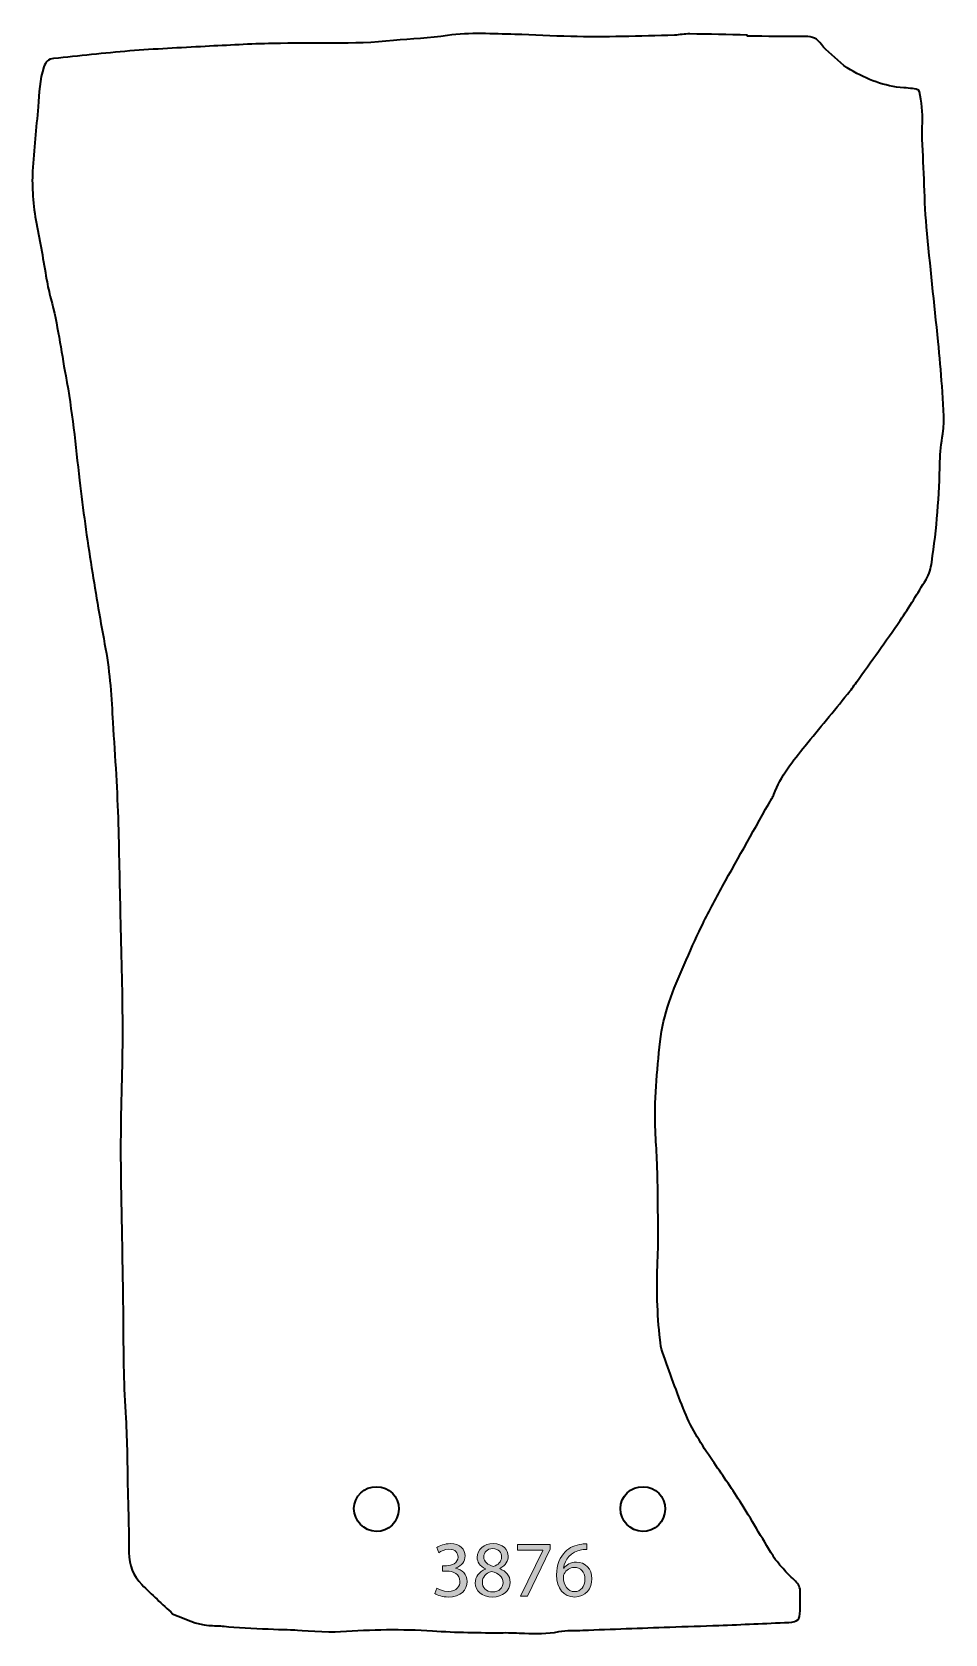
# Model space of a CAD drawing. Header units: centimetres. Extents: x 16.9 to 60.6, y -90.9 to -14.1.
import ezdxf

# ---------------------------------------------------------------- set-up
doc = ezdxf.new("R2010")
doc.units = ezdxf.units.CM
doc.header["$MEASUREMENT"] = 0
doc.layers.add('Слой 1', color=7, linetype='Continuous', lineweight=0)

# ---------------------------------------------------------------- blocks, each defined once
blk = doc.blocks.new('Block_1')
at = {"layer": 'Слой 1', "transparency": 33554687}
h = blk.add_hatch(color=5, dxfattribs=at)
h.dxf.hatch_style = 2
edge = h.paths.add_edge_path()
edge.add_spline(control_points=[(36.271, -88.728), (36.366, -88.789), (36.587, -88.884), (36.82, -88.884), (37.25, -88.884), (37.384, -88.61), (37.38, -88.404), (37.376, -88.057), (37.064, -87.909), (36.74, -87.909), (36.74, -87.909), (36.553, -87.909), (36.553, -87.909), (36.553, -87.909), (36.553, -87.657), (36.553, -87.657), (36.553, -87.657), (36.74, -87.657), (36.74, -87.657), (36.984, -87.657), (37.292, -87.532), (37.292, -87.238), (37.292, -87.04), (37.167, -86.865), (36.858, -86.865), (36.66, -86.865), (36.469, -86.952), (36.363, -87.029), (36.363, -87.029), (36.275, -86.785), (36.275, -86.785), (36.405, -86.69), (36.656, -86.594), (36.923, -86.594), (37.41, -86.594), (37.631, -86.884), (37.631, -87.185), (37.631, -87.44), (37.479, -87.657), (37.174, -87.768), (37.174, -87.768), (37.174, -87.775), (37.174, -87.775), (37.479, -87.836), (37.727, -88.065), (37.727, -88.412), (37.727, -88.808), (37.418, -89.155), (36.824, -89.155), (36.546, -89.155), (36.302, -89.067), (36.18, -88.987), (36.18, -88.987), (36.271, -88.728), (36.271, -88.728)], knot_values=[0, 0, 0, 0, 1, 1, 1, 2, 2, 2, 3, 3, 3, 4, 4, 4, 5, 5, 5, 6, 6, 6, 7, 7, 7, 8, 8, 8, 9, 9, 9, 10, 10, 10, 11, 11, 11, 12, 12, 12, 13, 13, 13, 14, 14, 14, 15, 15, 15, 16, 16, 16, 17, 17, 17, 18, 18, 18, 18], degree=3, periodic=0)
h = blk.add_hatch(color=5, dxfattribs=at)
h.dxf.hatch_style = 2
edge = h.paths.add_edge_path()
edge.add_spline(control_points=[(38.527, -87.231), (38.527, -87.478), (38.713, -87.612), (38.999, -87.688), (39.213, -87.615), (39.376, -87.463), (39.376, -87.238), (39.376, -87.04), (39.258, -86.834), (38.957, -86.834), (38.679, -86.834), (38.527, -87.017), (38.527, -87.231)], knot_values=[0, 0, 0, 0, 1, 1, 1, 2, 2, 2, 3, 3, 3, 4, 4, 4, 4], degree=3, periodic=0)
edge = h.paths.add_edge_path()
edge.add_spline(control_points=[(39.449, -88.469), (39.449, -88.168), (39.239, -88.023), (38.904, -87.928), (38.614, -88.012), (38.458, -88.202), (38.458, -88.438), (38.447, -88.69), (38.637, -88.911), (38.953, -88.911), (39.254, -88.911), (39.449, -88.724), (39.449, -88.469)], knot_values=[0, 0, 0, 0, 1, 1, 1, 2, 2, 2, 3, 3, 3, 4, 4, 4, 4], degree=3, periodic=0)
edge = h.paths.add_edge_path()
edge.add_spline(control_points=[(38.115, -88.484), (38.115, -88.172), (38.302, -87.951), (38.607, -87.821), (38.607, -87.821), (38.603, -87.81), (38.603, -87.81), (38.329, -87.68), (38.21, -87.467), (38.21, -87.253), (38.21, -86.861), (38.542, -86.594), (38.976, -86.594), (39.456, -86.594), (39.696, -86.895), (39.696, -87.204), (39.696, -87.413), (39.594, -87.638), (39.289, -87.783), (39.289, -87.783), (39.289, -87.795), (39.289, -87.795), (39.597, -87.916), (39.788, -88.134), (39.788, -88.435), (39.788, -88.865), (39.418, -89.155), (38.946, -89.155), (38.428, -89.155), (38.115, -88.846), (38.115, -88.484)], knot_values=[0, 0, 0, 0, 1, 1, 1, 2, 2, 2, 3, 3, 3, 4, 4, 4, 5, 5, 5, 6, 6, 6, 7, 7, 7, 8, 8, 8, 9, 9, 9, 10, 10, 10, 10], degree=3, periodic=0)
h = blk.add_hatch(color=5, dxfattribs=at)
h.dxf.hatch_style = 2
edge = h.paths.add_edge_path()
edge.add_spline(control_points=[(41.708, -86.636), (41.708, -86.636), (41.708, -86.857), (41.708, -86.857), (41.708, -86.857), (40.63, -89.113), (40.63, -89.113), (40.63, -89.113), (40.283, -89.113), (40.283, -89.113), (40.283, -89.113), (41.357, -86.922), (41.357, -86.922), (41.357, -86.922), (41.357, -86.914), (41.357, -86.914), (41.357, -86.914), (40.146, -86.914), (40.146, -86.914), (40.146, -86.914), (40.146, -86.636), (40.146, -86.636), (40.146, -86.636), (41.708, -86.636), (41.708, -86.636)], knot_values=[0, 0, 0, 0, 1, 1, 1, 2, 2, 2, 3, 3, 3, 4, 4, 4, 5, 5, 5, 6, 6, 6, 7, 7, 7, 8, 8, 8, 8], degree=3, periodic=0)
h = blk.add_hatch(color=5, dxfattribs=at)
h.dxf.hatch_style = 2
edge = h.paths.add_edge_path()
edge.add_spline(control_points=[(43.373, -88.301), (43.373, -87.947), (43.171, -87.734), (42.862, -87.734), (42.66, -87.734), (42.474, -87.859), (42.382, -88.038), (42.359, -88.076), (42.344, -88.126), (42.344, -88.187), (42.352, -88.595), (42.538, -88.896), (42.889, -88.896), (43.179, -88.896), (43.373, -88.656), (43.373, -88.301)], knot_values=[0, 0, 0, 0, 1, 1, 1, 2, 2, 2, 3, 3, 3, 4, 4, 4, 5, 5, 5, 5], degree=3, periodic=0)
edge = h.paths.add_edge_path()
edge.add_spline(control_points=[(43.468, -86.872), (43.4, -86.869), (43.312, -86.872), (43.217, -86.888), (42.691, -86.975), (42.413, -87.36), (42.356, -87.768), (42.356, -87.768), (42.367, -87.768), (42.367, -87.768), (42.485, -87.612), (42.691, -87.482), (42.965, -87.482), (43.403, -87.482), (43.712, -87.798), (43.712, -88.282), (43.712, -88.736), (43.403, -89.155), (42.889, -89.155), (42.359, -89.155), (42.013, -88.743), (42.013, -88.099), (42.013, -87.612), (42.188, -87.227), (42.432, -86.983), (42.638, -86.781), (42.912, -86.655), (43.224, -86.617), (43.323, -86.602), (43.407, -86.598), (43.468, -86.598), (43.468, -86.598), (43.468, -86.872), (43.468, -86.872)], knot_values=[0, 0, 0, 0, 1, 1, 1, 2, 2, 2, 3, 3, 3, 4, 4, 4, 5, 5, 5, 6, 6, 6, 7, 7, 7, 8, 8, 8, 9, 9, 9, 10, 10, 10, 11, 11, 11, 11], degree=3, periodic=0)
at = {"layer": 'Слой 1'}
for points, knots in [([(36.271, -88.728), (36.366, -88.789), (36.587, -88.884), (36.82, -88.884), (37.25, -88.884), (37.384, -88.61), (37.38, -88.404), (37.376, -88.057), (37.064, -87.909), (36.74, -87.909), (36.74, -87.909), (36.553, -87.909), (36.553, -87.909), (36.553, -87.909), (36.553, -87.657), (36.553, -87.657), (36.553, -87.657), (36.74, -87.657), (36.74, -87.657), (36.984, -87.657), (37.292, -87.532), (37.292, -87.238), (37.292, -87.04), (37.167, -86.865), (36.858, -86.865), (36.66, -86.865), (36.469, -86.952), (36.363, -87.029), (36.363, -87.029), (36.275, -86.785), (36.275, -86.785), (36.405, -86.69), (36.656, -86.594), (36.923, -86.594), (37.41, -86.594), (37.631, -86.884), (37.631, -87.185), (37.631, -87.44), (37.479, -87.657), (37.174, -87.768), (37.174, -87.768), (37.174, -87.775), (37.174, -87.775), (37.479, -87.836), (37.727, -88.065), (37.727, -88.412), (37.727, -88.808), (37.418, -89.155), (36.824, -89.155), (36.546, -89.155), (36.302, -89.067), (36.18, -88.987), (36.18, -88.987), (36.271, -88.728), (36.271, -88.728)], [0, 0, 0, 0, 1, 1, 1, 2, 2, 2, 3, 3, 3, 4, 4, 4, 5, 5, 5, 6, 6, 6, 7, 7, 7, 8, 8, 8, 9, 9, 9, 10, 10, 10, 11, 11, 11, 12, 12, 12, 13, 13, 13, 14, 14, 14, 15, 15, 15, 16, 16, 16, 17, 17, 17, 18, 18, 18, 18]), ([(38.115, -88.484), (38.115, -88.172), (38.302, -87.951), (38.607, -87.821), (38.607, -87.821), (38.603, -87.81), (38.603, -87.81), (38.329, -87.68), (38.21, -87.467), (38.21, -87.253), (38.21, -86.861), (38.542, -86.594), (38.976, -86.594), (39.456, -86.594), (39.696, -86.895), (39.696, -87.204), (39.696, -87.413), (39.594, -87.638), (39.289, -87.783), (39.289, -87.783), (39.289, -87.795), (39.289, -87.795), (39.597, -87.916), (39.788, -88.134), (39.788, -88.435), (39.788, -88.865), (39.418, -89.155), (38.946, -89.155), (38.428, -89.155), (38.115, -88.846), (38.115, -88.484)], [0, 0, 0, 0, 1, 1, 1, 2, 2, 2, 3, 3, 3, 4, 4, 4, 5, 5, 5, 6, 6, 6, 7, 7, 7, 8, 8, 8, 9, 9, 9, 10, 10, 10, 10]), ([(41.708, -86.636), (41.708, -86.636), (41.708, -86.857), (41.708, -86.857), (41.708, -86.857), (40.63, -89.113), (40.63, -89.113), (40.63, -89.113), (40.283, -89.113), (40.283, -89.113), (40.283, -89.113), (41.357, -86.922), (41.357, -86.922), (41.357, -86.922), (41.357, -86.914), (41.357, -86.914), (41.357, -86.914), (40.146, -86.914), (40.146, -86.914), (40.146, -86.914), (40.146, -86.636), (40.146, -86.636), (40.146, -86.636), (41.708, -86.636), (41.708, -86.636)], [0, 0, 0, 0, 1, 1, 1, 2, 2, 2, 3, 3, 3, 4, 4, 4, 5, 5, 5, 6, 6, 6, 7, 7, 7, 8, 8, 8, 8]), ([(43.468, -86.872), (43.4, -86.869), (43.312, -86.872), (43.217, -86.888), (42.691, -86.975), (42.413, -87.36), (42.356, -87.768), (42.356, -87.768), (42.367, -87.768), (42.367, -87.768), (42.485, -87.612), (42.691, -87.482), (42.965, -87.482), (43.403, -87.482), (43.712, -87.798), (43.712, -88.282), (43.712, -88.736), (43.403, -89.155), (42.889, -89.155), (42.359, -89.155), (42.013, -88.743), (42.013, -88.099), (42.013, -87.612), (42.188, -87.227), (42.432, -86.983), (42.638, -86.781), (42.912, -86.655), (43.224, -86.617), (43.323, -86.602), (43.407, -86.598), (43.468, -86.598), (43.468, -86.598), (43.468, -86.872), (43.468, -86.872)], [0, 0, 0, 0, 1, 1, 1, 2, 2, 2, 3, 3, 3, 4, 4, 4, 5, 5, 5, 6, 6, 6, 7, 7, 7, 8, 8, 8, 9, 9, 9, 10, 10, 10, 11, 11, 11, 11]), ([(38.527, -87.231), (38.527, -87.478), (38.713, -87.612), (38.999, -87.688), (39.213, -87.615), (39.376, -87.463), (39.376, -87.238), (39.376, -87.04), (39.258, -86.834), (38.957, -86.834), (38.679, -86.834), (38.527, -87.017), (38.527, -87.231)], [0, 0, 0, 0, 1, 1, 1, 2, 2, 2, 3, 3, 3, 4, 4, 4, 4]), ([(39.449, -88.469), (39.449, -88.168), (39.239, -88.023), (38.904, -87.928), (38.614, -88.012), (38.458, -88.202), (38.458, -88.438), (38.447, -88.69), (38.637, -88.911), (38.953, -88.911), (39.254, -88.911), (39.449, -88.724), (39.449, -88.469)], [0, 0, 0, 0, 1, 1, 1, 2, 2, 2, 3, 3, 3, 4, 4, 4, 4]), ([(43.373, -88.301), (43.373, -87.947), (43.171, -87.734), (42.862, -87.734), (42.66, -87.734), (42.474, -87.859), (42.382, -88.038), (42.359, -88.076), (42.344, -88.126), (42.344, -88.187), (42.352, -88.595), (42.538, -88.896), (42.889, -88.896), (43.179, -88.896), (43.373, -88.656), (43.373, -88.301)], [0, 0, 0, 0, 1, 1, 1, 2, 2, 2, 3, 3, 3, 4, 4, 4, 5, 5, 5, 5])]:
    blk.add_open_spline(points, degree=3, knots=knots, dxfattribs=at)
blk = doc.blocks.new('Block_0')
at = {"layer": 'Слой 1'}
blk.add_blockref('Block_1', (0, 0), dxfattribs=at)

msp = doc.modelspace()

# ---------------------------------------------------------------- linework, layer by layer
at = {"layer": 'Слой 1', "color": 7, "lineweight": 35}
for points, knots in [([(51.155, -14.314), (52.083, -14.323), (53.012, -14.347), (53.94, -14.334), (54.283, -14.329), (54.529, -14.437), (54.718, -14.712), (54.778, -14.798), (54.843, -14.887), (54.922, -14.955), (55.313, -15.291), (55.671, -15.686), (56.111, -15.938), (56.897, -16.388), (57.739, -16.733), (58.665, -16.792), (58.806, -16.801), (58.946, -16.818), (59.086, -16.833), (59.381, -16.865), (59.403, -16.88), (59.451, -17.16), (59.538, -17.659), (59.601, -18.16), (59.545, -18.669), (59.534, -18.773), (59.537, -18.88), (59.541, -18.986), (59.571, -19.714), (59.6, -20.442), (59.633, -21.17), (59.669, -21.933), (59.682, -22.698), (59.753, -23.458), (59.924, -25.295), (60.126, -27.129), (60.31, -28.965), (60.381, -29.678), (60.445, -30.392), (60.496, -31.107), (60.55, -31.868), (60.638, -32.628), (60.53, -33.393), (60.468, -33.835), (60.405, -34.28), (60.398, -34.724), (60.371, -36.338), (60.236, -37.94), (60.006, -39.536), (59.964, -39.831), (59.893, -40.113), (59.733, -40.367), (59.321, -41.024), (58.928, -41.694), (58.491, -42.333), (57.807, -43.331), (57.094, -44.309), (56.392, -45.295), (56.256, -45.486), (56.12, -45.679), (55.971, -45.861), (55.294, -46.689), (54.608, -47.51), (53.935, -48.341), (53.349, -49.063), (52.768, -49.789), (52.435, -50.675), (52.41, -50.74), (52.371, -50.8), (52.336, -50.862), (51.547, -52.266), (50.752, -53.667), (49.971, -55.075), (49.618, -55.712), (49.281, -56.359), (48.961, -57.014), (48.668, -57.615), (48.407, -58.233), (48.134, -58.845), (47.606, -60.028), (47.125, -61.216), (46.983, -62.528), (46.828, -63.956), (46.69, -65.381), (46.755, -66.818), (46.775, -67.264), (46.813, -67.709), (46.829, -68.155), (46.85, -68.731), (46.865, -69.307), (46.869, -69.883), (46.876, -70.941), (46.913, -72.001), (46.863, -73.056), (46.803, -74.317), (46.835, -75.57), (46.98, -76.822), (47.003, -77.02), (47.024, -77.225), (47.091, -77.41), (47.436, -78.372), (47.775, -79.337), (48.158, -80.285), (48.493, -81.116), (48.983, -81.867), (49.486, -82.606), (49.929, -83.257), (50.387, -83.899), (50.806, -84.565), (51.351, -85.429), (51.857, -86.318), (52.396, -87.186), (52.55, -87.433), (52.751, -87.653), (52.946, -87.873), (53.109, -88.057), (53.292, -88.225), (53.471, -88.395), (53.624, -88.541), (53.706, -88.713), (53.702, -88.927), (53.696, -89.22), (53.705, -89.515), (53.689, -89.808), (53.664, -90.266), (53.593, -90.346), (53.147, -90.369), (52.032, -90.425), (50.916, -90.47), (49.8, -90.515), (49.013, -90.546), (48.226, -90.568), (47.439, -90.596), (46.053, -90.646), (44.667, -90.697), (43.281, -90.749), (42.893, -90.764), (42.497, -90.738), (42.121, -90.814), (41.57, -90.926), (41.024, -90.916), (40.473, -90.893), (40.132, -90.878), (39.791, -90.861), (39.451, -90.864), (38.322, -90.873), (37.195, -90.855), (36.068, -90.778), (34.6, -90.677), (33.13, -90.711), (31.663, -90.816), (31.072, -90.858), (29.678, -90.735), (29.472, -90.732), (29.465, -90.732), (27.202, -90.663), (26.08, -90.558), (25.834, -90.535), (25.587, -90.529), (25.34, -90.514), (24.741, -90.476), (24.216, -90.195), (23.666, -89.996), (23.645, -89.988), (23.623, -89.975), (23.607, -89.959), (23.111, -89.493), (22.603, -89.038), (22.124, -88.555), (21.712, -88.139), (21.513, -87.628), (21.513, -87.027), (21.513, -86.028), (21.479, -85.029), (21.456, -84.031), (21.429, -82.879), (21.436, -81.725), (21.36, -80.576), (21.261, -79.096), (21.246, -77.616), (21.237, -76.135), (21.228, -74.654), (21.194, -73.173), (21.172, -71.692), (21.15, -70.234), (21.107, -68.777), (21.114, -67.32), (21.123, -65.557), (21.202, -63.795), (21.202, -62.033), (21.201, -60.294), (21.141, -58.555), (21.105, -56.816), (21.072, -55.241), (21.04, -53.666), (20.998, -52.091), (20.977, -51.304), (20.939, -50.517), (20.897, -49.731), (20.852, -48.897), (20.787, -48.065), (20.741, -47.232), (20.675, -46.046), (20.61, -44.862), (20.392, -43.69), (20.151, -42.397), (19.924, -41.1), (19.723, -39.8), (19.507, -38.407), (19.3, -37.01), (19.142, -35.609), (18.954, -33.939), (18.791, -32.266), (18.482, -30.612), (18.252, -29.376), (18.1, -28.126), (17.768, -26.909), (17.684, -26.603), (17.621, -26.291), (17.564, -25.98), (17.402, -25.09), (17.268, -24.194), (17.083, -23.309), (16.992, -22.87), (16.93, -22.431), (16.905, -21.987), (16.884, -21.589), (16.867, -21.187), (16.895, -20.79), (16.968, -19.759), (17.066, -18.73), (17.156, -17.7), (17.212, -17.058), (17.221, -16.41), (17.436, -15.788), (17.519, -15.547), (17.638, -15.414), (17.9, -15.389), (19.117, -15.273), (20.331, -15.127), (21.549, -15.03), (22.755, -14.933), (23.965, -14.876), (25.174, -14.812), (26.254, -14.756), (27.334, -14.694), (28.414, -14.671), (30.341, -14.63), (32.27, -14.733), (34.194, -14.533), (35.058, -14.443), (35.932, -14.425), (36.789, -14.291), (37.869, -14.122), (38.944, -14.222), (40.021, -14.233), (40.913, -14.242), (41.805, -14.316), (42.697, -14.336), (43.52, -14.355), (44.344, -14.35), (45.167, -14.339), (46.001, -14.327), (46.834, -14.298), (47.668, -14.269), (47.914, -14.261), (48.16, -14.211), (48.405, -14.214), (49.322, -14.223), (50.239, -14.247), (51.155, -14.265), (51.155, -14.281), (51.155, -14.297), (51.155, -14.314)], [0, 0, 0, 0, 1, 1, 1, 2, 2, 2, 3, 3, 3, 4, 4, 4, 5, 5, 5, 6, 6, 6, 7, 7, 7, 8, 8, 8, 9, 9, 9, 10, 10, 10, 11, 11, 11, 12, 12, 12, 13, 13, 13, 14, 14, 14, 15, 15, 15, 16, 16, 16, 17, 17, 17, 18, 18, 18, 19, 19, 19, 20, 20, 20, 21, 21, 21, 22, 22, 22, 23, 23, 23, 24, 24, 24, 25, 25, 25, 26, 26, 26, 27, 27, 27, 28, 28, 28, 29, 29, 29, 30, 30, 30, 31, 31, 31, 32, 32, 32, 33, 33, 33, 34, 34, 34, 35, 35, 35, 36, 36, 36, 37, 37, 37, 38, 38, 38, 39, 39, 39, 40, 40, 40, 41, 41, 41, 42, 42, 42, 43, 43, 43, 44, 44, 44, 45, 45, 45, 46, 46, 46, 47, 47, 47, 48, 48, 48, 49, 49, 49, 50, 50, 50, 51, 51, 51, 52, 52, 52, 53, 53, 53, 54, 54, 54, 55, 55, 55, 56, 56, 56, 57, 57, 57, 58, 58, 58, 59, 59, 59, 60, 60, 60, 61, 61, 61, 62, 62, 62, 63, 63, 63, 64, 64, 64, 65, 65, 65, 66, 66, 66, 67, 67, 67, 68, 68, 68, 69, 69, 69, 70, 70, 70, 71, 71, 71, 72, 72, 72, 73, 73, 73, 74, 74, 74, 75, 75, 75, 76, 76, 76, 77, 77, 77, 78, 78, 78, 79, 79, 79, 80, 80, 80, 81, 81, 81, 82, 82, 82, 83, 83, 83, 84, 84, 84, 85, 85, 85, 86, 86, 86, 87, 87, 87, 88, 88, 88, 89, 89, 89, 90, 90, 90, 91, 91, 91, 91]), ([(33.395, -83.864), (32.797, -83.859), (32.312, -84.327), (32.303, -84.918), (32.295, -85.499), (32.783, -86.001), (33.367, -86.01), (33.956, -86.019), (34.441, -85.542), (34.449, -84.946), (34.456, -84.34), (33.997, -83.869), (33.395, -83.864)], [0, 0, 0, 0, 1, 1, 1, 2, 2, 2, 3, 3, 3, 4, 4, 4, 4]), ([(45.074, -84.916), (45.064, -85.498), (45.552, -86), (46.136, -86.01), (46.725, -86.02), (47.211, -85.543), (47.219, -84.948), (47.227, -84.342), (46.769, -83.87), (46.167, -83.864), (45.569, -83.858), (45.083, -84.326), (45.074, -84.916)], [0, 0, 0, 0, 1, 1, 1, 2, 2, 2, 3, 3, 3, 4, 4, 4, 4])]:
    msp.add_open_spline(points, degree=3, knots=knots, dxfattribs=at)

# ---------------------------------------------------------------- block references
at = {"layer": 'Слой 1'}
msp.add_blockref('Block_0', (0, 0), dxfattribs=at)

doc.saveas('drawing.dxf')
